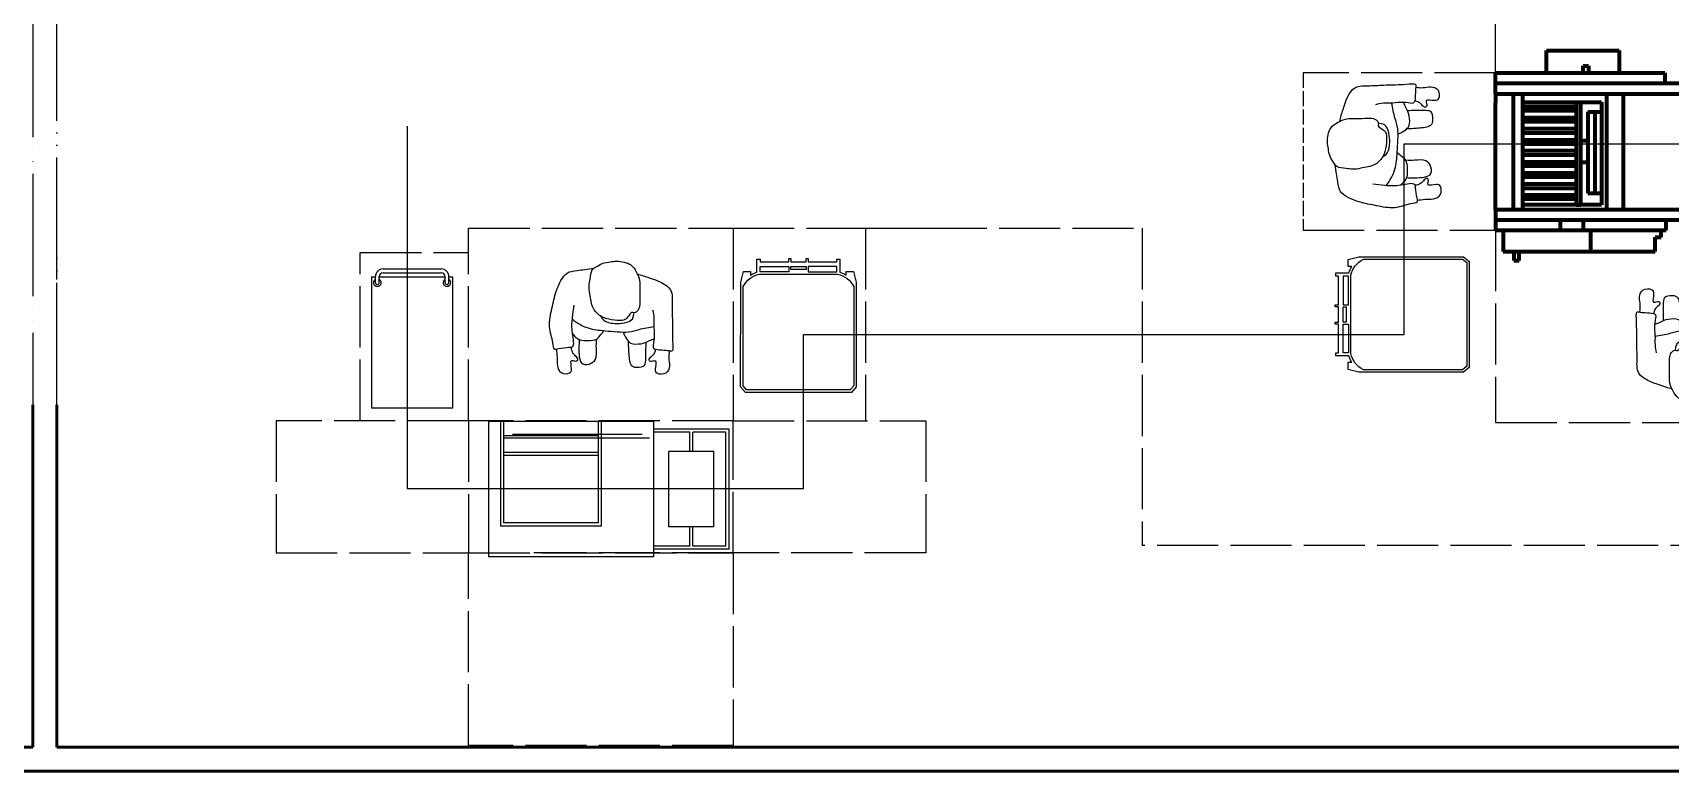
# Model space of a CAD drawing. Header units: millimetres. Extents: x 44692 to 333458, y -26854 to 14445.
# Drawn here: x 148411 to 155217, y -19262 to -16191 of the extents above; entities that cross this region are included whole.
import ezdxf

# ---------------------------------------------------------------- set-up
doc = ezdxf.new("R2010")
doc.units = ezdxf.units.MM
doc.header["$LTSCALE"] = 100
for name, pattern in [('DASHED2', [0.762, 0.635, -0.127]), ('DASHEDX2', [3.048, 2.54, -0.508]), ('DIVIDEX2', [6.604, 5.08, -0.508, 0, -0.508, 0, -0.508])]:
    doc.linetypes.add(name, pattern=pattern)
for name, color, linetype in [('Area circulacion', 50, 'DASHEDX2'), ('Area proceso', 90, 'DASHEDX2'), ('Flujo linea A', 4, 'Continuous'), ('Maquinas', 200, 'Continuous'), ('Personal', 171, 'Continuous'), ('Puertas', 43, 'DIVIDEX2'), ('Transporte semielaborado', 30, 'Continuous')]:
    doc.layers.add(name, color=color, linetype=linetype)
doc.layers.add('Paredes', color=7, linetype='Continuous', lineweight=50)

# ---------------------------------------------------------------- blocks, each defined once
blk = doc.blocks.new('pa17-16')
for points, knots in [([(5.5575, 2.4391), (5.5549, 2.4218), (5.5525, 2.3852), (5.5491, 2.3329), (5.5712, 2.2599), (5.5431, 2.2589), (5.5029, 2.2526), (5.4793, 2.2435), (5.4785, 2.2813), (5.4499, 2.3438), (5.4658, 2.4235), (5.4776, 2.5033), (5.5116, 2.5798), (5.5552, 2.585), (5.608, 2.5962), (5.6336, 2.6001)], [0, 0, 0, 0, 0.404899, 0.829805, 1.276298, 1.516647, 1.885942, 2.122553, 2.418487, 2.881882, 3.382407, 3.897515, 4.613825, 5.020942, 5.393355, 5.393355, 5.393355, 5.393355]), ([(5.62, 2.5537), (5.6188, 2.5427), (5.6154, 2.5253), (5.6223, 2.4901), (5.6346, 2.4293), (5.661, 2.4064), (5.685, 2.3908), (5.7322, 2.3832), (5.7723, 2.3842), (5.7881, 2.3969), (5.8018, 2.4268), (5.8146, 2.4162), (5.8324, 2.4305), (5.8382, 2.4568), (5.8318, 2.5038), (5.8344, 2.5615), (5.8137, 2.5937), (5.7944, 2.6284), (5.7307, 2.6388), (5.7037, 2.6296), (5.6679, 2.626), (5.6442, 2.6055), (5.6228, 2.5961), (5.6214, 2.5667), (5.62, 2.5537)], [0, 0, 0, 0, 0.297584, 0.631064, 1.068635, 1.39533, 1.69617, 2.097861, 2.458938, 2.716293, 3.010442, 3.199165, 3.447293, 3.731671, 4.119196, 4.541864, 4.881702, 5.22714, 5.673063, 5.989311, 6.327668, 6.644571, 6.906626, 7.259736, 7.259736, 7.259736, 7.259736]), ([(5.8196, 2.5846), (5.837, 2.5819), (5.8817, 2.5675), (5.9755, 2.5418), (5.972, 2.4609), (5.9791, 2.3926), (5.9812, 2.315), (5.9891, 2.2612), (5.9692, 2.2664), (5.9401, 2.2663), (5.9063, 2.2668), (5.9005, 2.2811), (5.909, 2.3184), (5.9007, 2.3606), (5.9019, 2.4011), (5.8964, 2.4238), (5.8933, 2.4348)], [6.682038, 6.682038, 6.682038, 6.682038, 7.076266, 7.806153, 8.304227, 8.77662, 9.284333, 9.649979, 9.844608, 10.160206, 10.472731, 10.661147, 10.998544, 11.371438, 11.724832, 12.051545, 12.051545, 12.051545, 12.051545]), ([(5.5522, 2.3809), (5.573, 2.3653), (5.6222, 2.3398), (5.6924, 2.3383), (5.7952, 2.3323), (5.8376, 2.352), (5.881, 2.3613), (5.9019, 2.366)], [0, 0, 0, 0, 0.49262, 0.970296, 1.525877, 1.91054, 2.357805, 2.357805, 2.357805, 2.357805]), ([(5.6724, 2.3994), (5.675, 2.3947), (5.6837, 2.383), (5.7041, 2.3718), (5.7348, 2.3697), (5.774, 2.3728), (5.8085, 2.3874), (5.8116, 2.4015), (5.8144, 2.4199)], [0.121052, 0.121052, 0.121052, 0.121052, 0.297289, 0.584433, 0.895396, 1.26174, 1.600834, 1.760925, 1.760925, 1.760925, 1.760925]), ([(5.5552, 2.3206), (5.5597, 2.3147), (5.5706, 2.3043), (5.5892, 2.2916), (5.6248, 2.2913), (5.6613, 2.2967), (5.6731, 2.3154), (5.6858, 2.3299), (5.6912, 2.3378)], [0, 0, 0, 0, 0.262594, 0.520609, 0.853848, 1.185107, 1.43842, 1.738028, 1.738028, 1.738028, 1.738028]), ([(5.5867, 2.2952), (5.5866, 2.2877), (5.5872, 2.2667), (5.5883, 2.1873), (5.6353, 2.19), (5.6673, 2.2128), (5.6606, 2.2618), (5.6599, 2.2881), (5.6606, 2.3008)], [0.078483, 0.078483, 0.078483, 0.078483, 0.321516, 0.797556, 1.122606, 1.448668, 1.830958, 2.166281, 2.166281, 2.166281, 2.166281]), ([(5.7713, 2.3359), (5.7736, 2.3305), (5.7786, 2.3203), (5.7954, 2.2951), (5.8154, 2.2848), (5.8612, 2.2906), (5.8838, 2.3057), (5.8988, 2.3117), (5.9058, 2.3148)], [0, 0, 0, 0, 0.233477, 0.532145, 0.79329, 1.163492, 1.458071, 1.725911, 1.725911, 1.725911, 1.725911]), ([(5.7943, 2.2992), (5.7951, 2.2858), (5.7984, 2.2614), (5.8038, 2.2002), (5.8255, 2.1869), (5.8672, 2.191), (5.8755, 2.2117), (5.8718, 2.2605), (5.8715, 2.286), (5.871, 2.2978)], [0, 0, 0, 0, 0.353805, 0.775896, 1.041599, 1.377968, 1.615337, 2.001902, 2.313716, 2.313716, 2.313716, 2.313716]), ([(5.4915, 2.2484), (5.4936, 2.2374), (5.4981, 2.215), (5.4968, 2.1806), (5.512, 2.1445), (5.5569, 2.147), (5.5634, 2.1681), (5.5498, 2.2128), (5.5753, 2.1995), (5.5912, 2.209), (5.5741, 2.2257), (5.5617, 2.2339), (5.5559, 2.2515), (5.5556, 2.26)], [0, 0, 0, 0, 0.324329, 0.654038, 0.980089, 1.31306, 1.562526, 1.890179, 2.123217, 2.319335, 2.559559, 2.78492, 3.066636, 3.066636, 3.066636, 3.066636]), ([(5.9713, 2.2652), (5.9703, 2.2553), (5.9686, 2.234), (5.9786, 2.2017), (5.9668, 2.1644), (5.9218, 2.1628), (5.9134, 2.1832), (5.9229, 2.229), (5.8988, 2.2135), (5.882, 2.2215), (5.8976, 2.2397), (5.908, 2.248), (5.912, 2.2618), (5.9127, 2.2683)], [0.038839, 0.038839, 0.038839, 0.038839, 0.324329, 0.654038, 0.980089, 1.31306, 1.562526, 1.890179, 2.123217, 2.319335, 2.559559, 2.78492, 2.989829, 2.989829, 2.989829, 2.989829])]:
    blk.add_open_spline(points, degree=3, knots=knots)

msp = doc.modelspace()

# ---------------------------------------------------------------- linework, layer by layer
at = {"layer": 'Area circulacion'}
for p, q in [((151872.831, -17004.062), (152122.831, -17004.062)), ((152122.831, -17004.062), (153022.831, -17004.062)), ((153022.831, -17004.062), (153022.831, -18323.152)), ((162787.38, -18323.152), (153022.831, -18323.152))]:
    msp.add_line(p, q, dxfattribs=at)
at = {"layer": 'Area proceso', "color": 3}
for p, q in [((154491.501, -16357.06), (154491.501, -15557.06)), ((154491.501, -16357.06), (153691.501, -16357.06)), ((153691.501, -17011.881), (154491.501, -17011.881)), ((154491.501, -17011.881), (154491.501, -17811.881)), ((154491.501, -17811.881), (155787.38, -17811.881))]:
    msp.add_line(p, q, dxfattribs=at)
at = {"layer": 'Area proceso'}
for p, q in [((154491.501, -16357.06), (154491.501, -15967.06)), ((150222.831, -17804.062), (150222.831, -17004.062)), ((150222.831, -17004.062), (151322.831, -17004.062)), ((151322.831, -17004.062), (151322.831, -17804.062)), ((151322.831, -17004.062), (151872.831, -17004.062)), ((151872.831, -17004.062), (151872.831, -17804.062)), ((149772.831, -17804.062), (149772.831, -17104.062)), ((149772.831, -17104.062), (150222.831, -17104.062)), ((150222.831, -17804.062), (149422.831, -17804.062)), ((149422.831, -17804.062), (149422.831, -18354.062)), ((150222.831, -17804.062), (149772.831, -17804.062)), ((150222.831, -17804.062), (150222.831, -18354.062)), ((151322.831, -17804.062), (150222.831, -17804.062)), ((151322.831, -18354.062), (151322.831, -17804.062)), ((151322.831, -17804.062), (152122.831, -17804.062)), ((151322.831, -17804.062), (151872.831, -17804.062)), ((152122.831, -17804.062), (152122.831, -18354.062)), ((149422.831, -18354.062), (150222.831, -18354.062)), ((150222.831, -18354.062), (151322.831, -18354.062)), ((150222.831, -19154.062), (150222.831, -18354.062)), ((151322.831, -18354.062), (150494.588, -18354.062)), ((151322.831, -18354.062), (151322.831, -19154.062)), ((152122.831, -18354.062), (151322.831, -18354.062)), ((151322.831, -19154.062), (150222.831, -19154.062))]:
    msp.add_line(p, q, dxfattribs=at)
at = {"layer": 'Area proceso', "color": 3, "linetype": 'DASHED2'}
msp.add_line((153691.501, -16357.06), (153691.501, -17011.881), dxfattribs=at)
at = {"layer": 'Flujo linea A'}
for p, q in [((149967.936, -16579.866), (149967.936, -18085.915)), ((154111.708, -17445.973), (154111.708, -16653.231)), ((154111.708, -16653.231), (161813.634, -16653.231)), ((151614.545, -18085.915), (151614.545, -17445.973)), ((151614.545, -17445.973), (154111.708, -17445.973)), ((149967.936, -18085.915), (151614.545, -18085.915))]:
    msp.add_line(p, q, dxfattribs=at)
at = {"layer": 'Maquinas', "lineweight": 100}
for p, q in [((154703.578, -16357.06), (154703.578, -16264.489)), ((154703.578, -16264.489), (155005.414, -16264.489)), ((155005.414, -16264.489), (155005.414, -16357.06)), ((154855.456, -16357.06), (154855.456, -16328.316)), ((154855.456, -16328.316), (154877.513, -16328.316)), ((154877.513, -16328.316), (154877.513, -16357.06)), ((154491.501, -16400.755), (154491.501, -16357.06)), ((154491.501, -16357.06), (155195.071, -16357.06)), ((154491.501, -16400.755), (156483.166, -16400.755)), ((154491.501, -16445.29), (154491.501, -16400.755)), ((155195.071, -16357.06), (155195.071, -16400.755)), ((154491.501, -16445.29), (154491.501, -16482.514)), ((155708.401, -16446.939), (154491.501, -16446.939)), ((154564.518, -16446.939), (154564.518, -16927.76)), ((154603.099, -16446.939), (154603.099, -16927.76)), ((155022.695, -16927.76), (155022.695, -16446.939)), ((154491.501, -16926.25), (154491.501, -16482.514)), ((154603.099, -16480.033), (154932.341, -16480.033)), ((154603.099, -16497.376), (154825.144, -16497.376)), ((154825.144, -16515.727), (154603.099, -16515.727)), ((154825.144, -16497.376), (154825.144, -16515.727)), ((154825.939, -16480.033), (154825.939, -16906.665)), ((154845.761, -16906.665), (154845.761, -16480.033)), ((154874.834, -16519.839), (154874.834, -16857.731)), ((154874.834, -16519.839), (154932.341, -16519.839)), ((154903.588, -16519.839), (154903.588, -16857.731)), ((154932.341, -16480.033), (154932.341, -16906.665)), ((154603.099, -16543.628), (154825.144, -16543.628)), ((154825.144, -16561.979), (154603.099, -16561.979)), ((154603.099, -16589.712), (154825.144, -16589.712)), ((154825.144, -16543.628), (154825.144, -16561.979)), ((154825.144, -16589.712), (154825.144, -16608.063)), ((154825.144, -16608.063), (154603.099, -16608.063)), ((154603.099, -16635.964), (154825.144, -16635.964)), ((154825.144, -16654.315), (154603.099, -16654.315)), ((154825.144, -16635.964), (154825.144, -16654.315)), ((154603.099, -16681.202), (154825.144, -16681.202)), ((154825.144, -16699.552), (154603.099, -16699.552)), ((154603.099, -16727.453), (154825.144, -16727.453)), ((154825.144, -16681.202), (154825.144, -16699.552)), ((154825.144, -16727.453), (154825.144, -16745.804)), ((154845.761, -16728.836), (154874.834, -16728.836)), ((154825.144, -16745.804), (154603.099, -16745.804)), ((154603.099, -16773.538), (154825.144, -16773.538)), ((154825.144, -16791.889), (154603.099, -16791.889)), ((154825.144, -16773.538), (154825.144, -16791.889)), ((154603.099, -16819.79), (154825.144, -16819.79)), ((154825.144, -16838.14), (154603.099, -16838.14)), ((154603.099, -16864.686), (154825.144, -16864.686)), ((154825.144, -16819.79), (154825.144, -16838.14)), ((154825.144, -16864.686), (154825.144, -16883.036)), ((154874.834, -16857.731), (154932.341, -16857.731)), ((154491.501, -16926.25), (154491.501, -16969.533)), ((155708.401, -16927.76), (154491.501, -16927.76)), ((154825.144, -16883.036), (154603.099, -16883.036)), ((154932.341, -16906.665), (154603.099, -16906.665)), ((154825.939, -16906.665), (154845.761, -16906.665)), ((156483.166, -16969.533), (154491.501, -16969.533)), ((154491.501, -16969.533), (154491.501, -17011.881)), ((154491.501, -17011.881), (155200.968, -17011.881)), ((154522.726, -17011.881), (154522.726, -17101.045)), ((154761.56, -17011.881), (154761.56, -16969.533)), ((154857.313, -17011.881), (154857.313, -16969.533)), ((154886.773, -17101.045), (154886.773, -17011.881)), ((155180.098, -17040.831), (155180.098, -17011.881)), ((155200.968, -17011.881), (155200.968, -16969.533)), ((155154.592, -17101.045), (155154.592, -17040.831)), ((155154.592, -17040.831), (155180.098, -17040.831)), ((154522.726, -17101.045), (155154.592, -17101.045)), ((154566.782, -17101.045), (154566.782, -17138.101)), ((154566.782, -17138.101), (154589.97, -17138.101)), ((154589.97, -17138.101), (154589.97, -17101.045))]:
    msp.add_line(p, q, dxfattribs=at)
at = {"layer": 'Maquinas'}
for p, q in [((150305.923, -17807.706), (150305.923, -18369.869)), ((150993.012, -17807.706), (150305.923, -17807.706)), ((150355.893, -17807.706), (150355.893, -18241.821)), ((150368.386, -17807.706), (150368.386, -18229.329)), ((150761.9, -17807.706), (150761.9, -18229.329)), ((150774.393, -17807.706), (150774.393, -18241.821)), ((150993.012, -18369.869), (150993.012, -17807.706)), ((150761.9, -17867.309), (150368.386, -17867.309)), ((150975.121, -17876.789), (150369.561, -17876.789)), ((150405.702, -17860.55), (150944.442, -17860.55)), ((151305.325, -17838.937), (150993.012, -17838.937)), ((150993.012, -18338.638), (150993.012, -17838.937)), ((151142.922, -17851.43), (150993.012, -17851.43)), ((151142.922, -17932.631), (151142.922, -17851.43)), ((151292.832, -17851.43), (151155.415, -17851.43)), ((151155.415, -17932.631), (151155.415, -17851.43)), ((151292.832, -18326.146), (151292.832, -17851.43)), ((151305.325, -18338.638), (151305.325, -17838.937)), ((150761.9, -17935.754), (150368.386, -17935.754)), ((150761.9, -17948.247), (150368.386, -17948.247)), ((151242.862, -17932.631), (151055.474, -17932.631)), ((151055.474, -18244.944), (151055.474, -17932.631)), ((151242.862, -18244.944), (151242.862, -17932.631)), ((150761.9, -18229.329), (150368.386, -18229.329)), ((150774.393, -18241.821), (150355.57, -18241.821)), ((151242.862, -18244.944), (151055.474, -18244.944)), ((151142.922, -18326.146), (151142.922, -18244.944)), ((151155.415, -18326.146), (151155.415, -18244.944)), ((150993.012, -18369.869), (150305.923, -18369.869)), ((151142.922, -18326.146), (150993.012, -18326.146)), ((151305.325, -18338.638), (150993.012, -18338.638)), ((151292.832, -18326.146), (151155.415, -18326.146))]:
    msp.add_line(p, q, dxfattribs=at)
at = {"layer": 'Maquinas', "lineweight": 100}
for points in [[(154954.399, -16927.76), (154954.399, -16446.939)], [(154874.834, -16640.362), (154845.761, -16640.362)]]:
    msp.add_lwpolyline(points, dxfattribs=at)
at = {"layer": 'Paredes'}
for p, q in [((148411.465, -17738.229), (148411.465, -19161.604)), ((148511.465, -19161.604), (148511.465, -17738.229)), ((148511.465, -19161.604), (151441.652, -19161.604)), ((151441.652, -19161.604), (165913.246, -19161.604)), ((151441.652, -19261.604), (148511.465, -19261.604)), ((151441.652, -19261.604), (166013.246, -19261.604))]:
    msp.add_line(p, q, dxfattribs=at)
at = {"layer": 'Paredes', "color": 0}
for p, q in [((148411.465, -19161.604), (148333.559, -19161.604)), ((143310.452, -19261.604), (148411.465, -19261.604)), ((148411.465, -19261.604), (148511.465, -19261.604))]:
    msp.add_line(p, q, dxfattribs=at)
at = {"layer": 'Puertas'}
for p, q in [((148411.465, -16117.233), (148411.465, -17738.229)), ((148511.465, -17217.233), (148511.465, -16117.233)), ((148511.465, -17738.229), (148511.465, -16836.415))]:
    msp.add_line(p, q, dxfattribs=at)
at = {"layer": 'Transporte semielaborado'}
for p, q in [((149818.921, -17205.742), (149826.895, -17205.742)), ((149818.921, -17205.742), (149818.921, -17213.716)), ((149818.921, -17205.742), (149835.783, -17205.742)), ((149818.921, -17205.742), (149818.921, -17229.663)), ((149818.921, -17205.742), (149818.921, -17751.945)), ((149818.921, -17205.742), (149835.783, -17205.742)), ((149835.783, -17229.663), (149835.783, -17204.745)), ((149851.73, -17229.663), (149851.73, -17204.745)), ((149851.73, -17205.742), (150124.997, -17205.742)), ((149867.678, -17172.85), (150109.049, -17172.85)), ((149867.678, -17188.798), (150109.049, -17188.798)), ((150124.997, -17229.663), (150124.997, -17204.745)), ((150140.944, -17229.663), (150140.944, -17204.745)), ((150140.944, -17205.742), (150157.806, -17205.742)), ((150157.806, -17751.945), (150157.806, -17205.742)), ((150157.806, -17751.945), (149818.921, -17751.945))]:
    msp.add_line(p, q, dxfattribs=at)
for points in [[(151633.914, -17129.715), (151633.914, -17143.442), (151753.06, -17143.442), (151753.06, -17132.54), (151759.574, -17132.54), (151766.09, -17132.54), (151766.46, -17186.734, -0.06535175), (151792.629, -17198.647), (151792.519, -17183.92), (151822.631, -17183.92), (151833.624, -17228.349), (151833.91, -17663.03), (151813.792, -17686.082), (151593.767, -17686.082), (151373.742, -17686.082), (151353.624, -17663.03), (151353.91, -17228.349), (151364.903, -17183.92), (151395.014, -17183.92), (151394.905, -17198.647, -0.06535175), (151421.073, -17186.734), (151421.444, -17132.54), (151427.96, -17132.54), (151434.474, -17132.54), (151434.474, -17143.442), (151553.62, -17143.442), (151553.62, -17129.715), (151561.742, -17129.715), (151561.742, -17143.442), (151593.767, -17143.442), (151625.791, -17143.442), (151625.791, -17129.715)], [(153825.081, -17321.99), (153838.809, -17321.99), (153838.809, -17202.844), (153827.906, -17202.844), (153827.906, -17196.33), (153827.906, -17189.814), (153882.101, -17189.444, -0.06535175), (153894.014, -17163.275), (153879.286, -17163.385), (153879.286, -17133.273), (153923.716, -17122.28), (154358.396, -17121.994), (154381.448, -17142.113), (154381.448, -17362.137), (154381.448, -17582.162), (154358.396, -17602.28), (153923.716, -17601.994), (153879.286, -17591.001), (153879.286, -17560.89), (153894.014, -17560.999, -0.06535175), (153882.101, -17534.831), (153827.906, -17534.46), (153827.906, -17527.945), (153827.906, -17521.43), (153838.809, -17521.43), (153838.809, -17402.285), (153825.081, -17402.285), (153825.081, -17394.162), (153838.809, -17394.162), (153838.809, -17362.137), (153838.809, -17330.113), (153825.081, -17330.113)], [(153942.045, -17132.268), (154354.649, -17131.997), (154371.448, -17146.658), (154371.448, -17362.137), (154371.448, -17577.617), (154354.649, -17592.278), (153942.045, -17592.006, -0.22212915), (153889.791, -17524.883), (153889.791, -17199.391, -0.22212915)], [(151823.636, -17246.678), (151823.908, -17659.283), (151809.246, -17676.082), (151593.767, -17676.082), (151378.288, -17676.082), (151363.626, -17659.283), (151363.898, -17246.678, -0.22212915), (151431.021, -17194.425), (151756.513, -17194.425, -0.22212915)]]:
    msp.add_lwpolyline(points, format="xyb", close=True, dxfattribs=at)
for points in [[(151553.62, -17184.87), (151434.474, -17184.87), (151434.474, -17162.844), (151553.62, -17162.844), (151553.62, -17184.862)], [(151633.914, -17184.87), (151753.06, -17184.87), (151753.06, -17162.844), (151633.914, -17162.844), (151633.914, -17184.862)], [(153880.236, -17321.99), (153880.236, -17202.844), (153858.21, -17202.844), (153858.21, -17321.99), (153880.229, -17321.99)], [(153880.236, -17402.285), (153880.236, -17521.43), (153858.21, -17521.43), (153858.21, -17402.285), (153880.229, -17402.285)]]:
    msp.add_lwpolyline(points, dxfattribs=at)
for points in [[(151561.742, -17174.857), (151561.742, -17162.844), (151593.767, -17162.844), (151625.791, -17162.844), (151625.791, -17174.857), (151593.767, -17174.857)], [(153870.223, -17394.162), (153858.21, -17394.162), (153858.21, -17362.137), (153858.21, -17330.113), (153870.223, -17330.113), (153870.223, -17362.137)]]:
    msp.add_lwpolyline(points, close=True, dxfattribs=at)
for centre, radius, start, end in [((149843.756, -17229.663), 15.948, 120, 60), ((149867.678, -17204.745), 31.895, 90, 180), ((149867.678, -17204.745), 15.948, 90, 180), ((150109.049, -17204.745), 31.895, 0, 90), ((150109.049, -17204.745), 15.948, 0, 90), ((150132.97, -17229.663), 15.948, 120, 60), ((149843.756, -17229.663), 7.974, 180, 0), ((150132.97, -17229.663), 7.974, 179.9998907, 0), ((150132.97, -17229.663), 7.974, 270, 0)]:
    msp.add_arc(centre, radius, start, end, dxfattribs=at)

# ---------------------------------------------------------------- block references
at = {"layer": 'Personal'}
for p, xscale, yscale, zscale, rotation in [((156249.288, -22311.504), 979.1504951166418, 979.1504951166418, 979.1504951166418, 88.7466901628452), ((145108.455, -19441.669), 979.1504951166465, 979.1504951166465, 979.1504951166465, 357.1795616327971), ((161033.668, -15406.547), 979.1504951166465, 979.1504951166465, 979.1504951166465, 177.3569437258109)]:
    msp.add_blockref('pa17-16', p, dxfattribs=dict(at, xscale=xscale, yscale=yscale, zscale=zscale, rotation=rotation))

doc.saveas('drawing.dxf')
